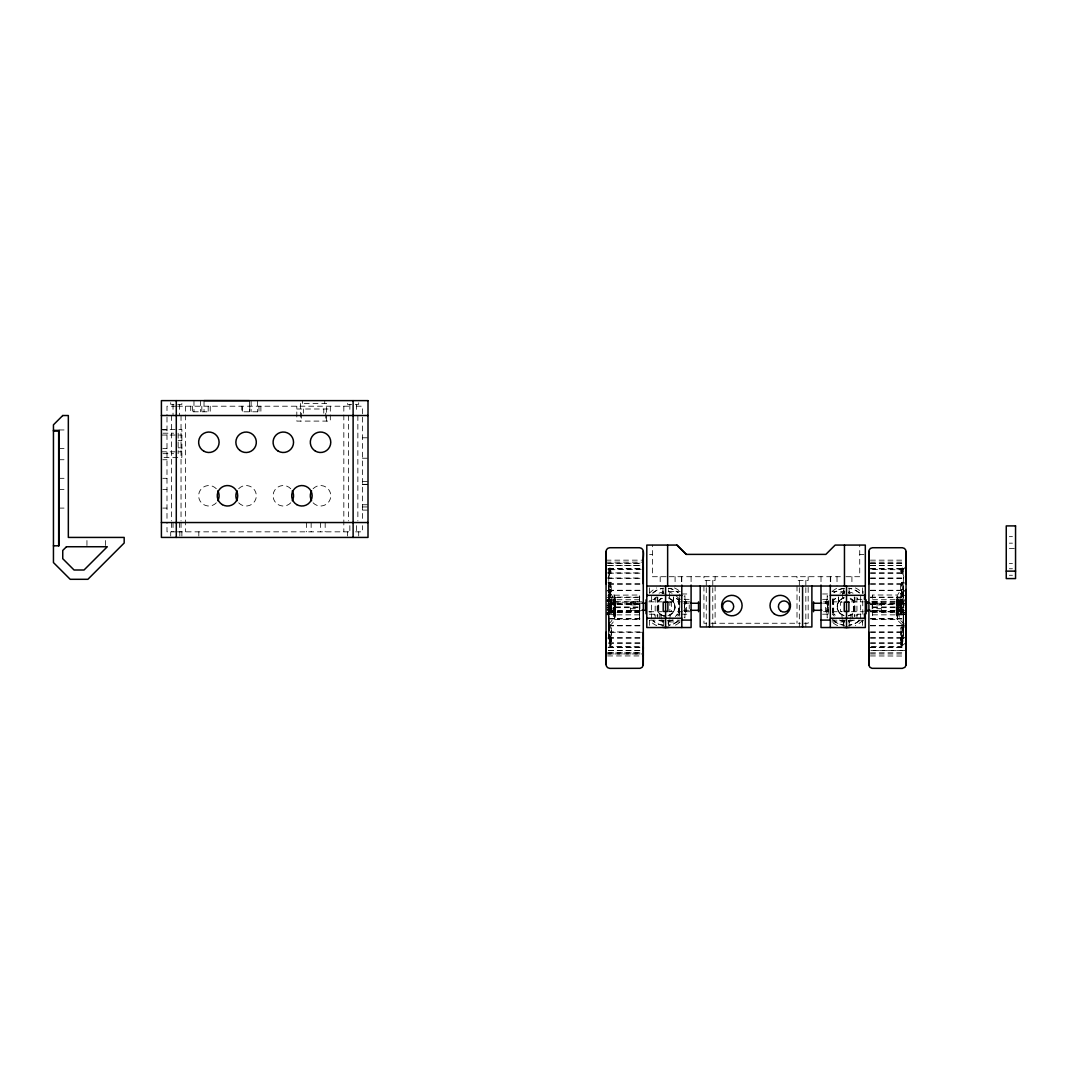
<?xml version="1.0" encoding="UTF-8"?>
<svg xmlns="http://www.w3.org/2000/svg" width="1069" height="1069" viewBox="0 0 1069 1069"><rect width="100%" height="100%" fill="white"/><g stroke="black" fill="none" stroke-linecap="round" stroke-linejoin="round"><path stroke-width="0.75" stroke-dasharray="5 3.75" d="M608.862 619.953L608.876 629.441L608.862 587.576M608.795 616.532L608.742 638.273A12.16 10.89 0 0 0 611.281 645.048L609.838 645.262A4.784 4.276 0 0 1 607.98 644.139M608.795 611.842L608.795 609.651M608.782 603.21L639.516 603.21M608.795 594.818L608.782 597.598L608.742 596.569A12.227 1.256 0 0 1 610.506 595.901L611.268 595.794L611.268 610.038L610.506 610.212A12.213 1.804 0 0 0 608.742 611.161L608.769 612.083M608.742 598.573A12.213 6.133 0 0 1 610.506 595.326L611.268 594.765L611.268 582.298L609.023 582.364L610.706 582.979L610.706 587.843L610.118 582.685L608.769 582.445M609.824 568.147L609.824 568.12A4.61 4.517 0 0 0 608.649 568.775L608.288 569.055A4.864 4.757 0 0 0 607.967 569.376L611.268 568.374L609.009 573.064L608.742 578.73A12.227 12.066 0 0 1 610.172 572.931L611.268 571.26L611.268 568.347L609.824 568.12L609.824 571.02A4.61 4.557 0 0 0 608.649 571.661L608.288 571.942A4.864 4.797 0 0 0 607.967 572.262M607.98 638.193A4.811 4.396 0 0 0 609.424 639.195L609.838 645.262L611.201 644.741L610.132 644.006L609.838 645.168M610.706 640.892L611.214 639.035L610.706 645.449C609.744 645.075 611.842 638.233 609.557 642.683L610.132 643.378M613.472 614.755L613.472 614.02L615.33 613.953L606.818 614.02M613.472 600.591L612.243 594.765L607.767 590.569M614.528 614.02L614.528 616.947M606.818 600.604L614.528 600.591L613.98 593.803L608.795 588.872M606.818 612.39L614.528 612.39C616.038 617.775 612.871 626.728 606.818 625.325M606.818 599.762L614.528 599.762L614.541 614.234L606.818 614.849M614.541 595.192L639.503 595.005L639.516 605.629M614.528 602.235L614.528 595.019L615.57 599.629L615.33 614.755L606.818 614.541M615.57 614.862L615.57 599.629L615.57 607.072M606.818 610.773L614.528 610.773L614.528 605.963L614.528 619.606L639.516 619.592L639.503 595.032M905.296 612.39L897.572 612.39L897.572 619.606L872.598 619.592L872.598 595.005L897.572 595.019L899.55 591.758L903.318 588.872L903.238 587.576M897.572 619.699L897.572 600.337C897.786 580.935 895.221 617.762 896.53 614.541L898.12 620.808L903.305 625.753L903.372 585.785A12.213 5.639 0 0 0 901.595 582.805C900.125 581.215 899.844 594.671 901.595 595.326A12.213 6.133 0 0 1 903.358 598.573L903.305 608.034M905.296 600.965L897.572 600.952L897.572 600.123L905.296 599.762M897.572 602.235L897.572 595.647M904.334 590.569L901.047 593.054L899.056 596.662L898.628 614.434L896.53 614.929M904.668 643.485A4.784 4.276 0 0 1 902.263 645.275L900.82 645.048L900.833 639.128L902.677 639.182A4.811 4.396 0 0 0 904.668 637.525M904.668 637.324A4.811 3.207 0 0 1 902.677 638.54L900.82 638.487L901.154 627.997M903.305 616.185L903.372 611.161A12.213 1.804 0 0 0 901.595 610.212L900.833 610.038L900.833 595.794L904.668 595.967M900.833 571.26L900.833 568.347L902.69 568.28L904.681 570.044A4.864 4.757 0 0 0 903.813 569.055L903.465 568.775A4.61 4.517 0 0 0 902.276 568.147C899.871 568.989 905.323 575.229 903.372 578.73A12.227 12.066 0 0 0 901.942 572.931L900.833 571.26L902.276 571.02A4.61 4.557 0 0 1 903.465 571.661L903.813 571.942A4.864 4.797 0 0 1 904.681 572.984M901.234 610.118L901.394 600.217L901.287 610.132L903.452 610.105A4.837 0.722 0 0 1 904.668 610.305M901.408 590.716L901.408 593.201A3.715 1.43 0 0 0 903.091 593.041L903.238 594.899L901.394 595.152L901.474 588.979M901.394 640.892L901.982 640.932C898.708 642.148 904.08 644.393 901.394 645.449L900.9 639.035L902.543 642.683L902.263 645.262L900.913 644.741L901.982 644.006L902.263 645.168M901.982 637.204L900.699 634.679L901.408 632.888C902.984 632.968 903.198 639.021 901.394 638.54M902.263 639.73L901.982 643.378M902.677 627.944L902.116 634.184M903.265 608.502L903.131 610.065L902.276 610.011L902.276 595.767M904.668 595.647A4.851 2.432 0 0 0 903.465 594.965L902.263 594.645L902.276 582.177L900.833 582.298M902.276 571.02L902.276 568.12M902.263 641.106L902.677 639.182M900.833 638.487A12.173 8.124 0 0 0 903.345 633.436L903.358 632.287A12.2 11.158 0 0 1 901.234 638.634L901.982 637.405L902.263 638.647M900.833 645.048A12.16 10.89 0 0 0 903.345 638.273L903.358 632.193M903.452 594.965L903.265 594.217M611.268 582.298L610.506 582.805A12.213 5.639 0 0 0 608.742 585.785L608.782 591.023M608.795 626.461L608.742 585.785M608.782 612.671L608.769 618.229M872.598 614.849L905.296 614.849M901.394 637.712L900.82 627.904A12.16 8.525 0 0 0 903.345 622.586L903.305 609.651M903.318 593.776L903.318 588.885M668.379 623.374L668.366 622.452M843.735 590.182L843.735 591.09M903.318 591.371L903.372 575.79A12.24 11.973 0 0 0 901.942 570.031L900.833 568.374M903.318 626.982L903.305 625.325L905.296 625.325M607.98 637.805A4.811 3.207 0 0 0 609.424 638.54L611.281 638.487A12.173 8.124 0 0 1 608.755 633.436L608.795 618.604M903.318 592.052L903.345 584.863M903.318 592.72L903.318 591.745M608.755 622.586A12.16 8.525 0 0 0 611.268 627.904L611.281 638.487M900.833 595.794L901.595 595.901A12.227 1.256 0 0 1 903.358 596.569L903.332 597.571L903.318 594.818M905.309 591.05L903.318 591.05L903.372 585.785M609.838 641.106L609.424 639.182L610.706 639.035M614.528 602.929L614.528 608.662L614.541 607.686M897.572 608.662L897.572 602.929M608.795 615.463L608.795 613.553M608.795 612.47L639.516 611.949M663.181 592.346L662.847 588.271L663.769 588.204L663.729 590.957A1.857 1.857 0 0 0 663.983 591.879M848.933 621.196L849.254 625.285L848.345 625.352M614.528 611.682L614.528 608.876L606.818 608.916M897.572 611.682L897.572 605.963M684.16 596.355L684.935 595.607L684.935 599.335M614.528 599.575L614.541 596.155M897.572 599.722L897.572 597.678M614.528 611.896L615.33 611.548M614.528 605.428L615.316 605.001M897.572 602.729L897.145 605.214L905.296 605.014M896.784 609.611L897.572 609.196M897.572 612.19L897.572 618.67M896.53 611.615L896.53 613.406M898.655 614.114L898.628 611.575L896.784 611.548L896.784 613.312L898.628 613.299L898.655 614.114L896.784 614.167M903.318 627.423L903.358 625.165L903.225 629.441L903.305 616.532M614.528 618.964L615.57 614.996L615.316 607.539L613.472 607.539C614.087 613.272 614.114 621.33 607.78 624.042M610.706 638.54L609.851 638.647L609.424 627.944M615.33 614.167L613.472 614.154L613.472 611.575L614.528 611.548M613.446 614.114L613.472 613.299L615.33 613.312M659.747 618.096L659.907 614.154L658.237 612.443L658.237 601.112L660.909 598.72L664.317 597.544M614.528 618.67L614.528 617.107M897.572 596.101L897.572 597.518M668.366 591.09L668.379 590.182M843.735 623.374L844.096 621.196M606.818 612.898L613.512 612.497M610.706 590.716L610.72 595.152L608.876 594.899L609.009 593.041A3.715 1.43 0 0 0 610.706 593.201L610.64 588.979M903.211 599.121L903.465 596.515M610.332 571.915L610.439 570.699M903.091 605.161L903.358 602.435M668.339 588.271A19.643 19.643 0 0 1 678.28 592.72C675.929 591.077 666.468 584.422 668.285 591.678A2.793 2.793 0 0 1 668.018 592.346M608.395 571.18L608.515 570.084M608.649 583.674L608.782 582.618M663.983 621.664A1.857 1.857 0 0 0 663.729 622.599L663.769 625.352L662.847 625.285L663.181 621.196M848.345 588.204L849.254 588.271L848.933 592.346M850.67 618.817L851.205 614.835L853.864 612.443L853.864 601.112L848.532 597.691M669.769 618.817L670.33 614.835L673.136 612.443L674.78 609.183A9.02 8.899 89.9 0 0 674.78 604.373L672.321 600.19L668.018 597.785A9.3 9.3 0 0 1 668.005 615.771L670.33 614.835M897.559 598.346L897.158 601.914L897.572 601.353M608.395 569.59L608.074 568.641M611.281 627.904L611.281 645.048M668.285 591.678L670.009 592.426A15.901 15.901 0 0 1 672.107 593.201M843.013 598.172L840.007 600.19L837.615 604.373A9.3 9.18 -89.9 0 0 837.615 609.183L840.007 613.352L844.163 615.771A9.3 9.3 0 0 1 844.096 597.785L839.793 600.19L837.321 604.373A9.02 8.899 -89.9 0 0 837.321 609.183L839.793 613.352L844.082 615.771M856.603 615.276L857.191 614.221L862.108 614.221M654.121 599.335L654.762 598.279M857.338 615.276L857.979 614.221M904.721 567.692L904.04 568.641M835.57 598.279L834.876 599.335L832.31 599.335L834.301 597.451M614.541 614.234L614.528 612.19M676.904 615.276L677.612 614.221M834.488 599.335L835.21 598.279M611.268 568.374L610.172 570.031A12.24 11.973 0 0 0 608.742 575.79L608.795 592.052M656.54 596.903L654.909 599.335L649.391 599.335M658.157 601.326L659.012 600.19A9.3 9.3 0 0 1 665.599 597.464M848.398 615.851L848.813 615.771A9.3 9.3 0 0 0 853.089 613.352L853.957 612.23M664.397 615.998L661.217 614.835L658.745 612.443L658.745 601.112L661.217 598.72L664.397 597.544M850.884 614.835L848.813 615.771L853.356 612.443L853.356 601.112L848.398 597.691M675.354 616.653L677.225 614.221L680.472 614.221M609.851 638.647L611.415 633.636L609.945 632.955L609.985 634.184M652.905 592.72A19.643 19.643 0 0 1 662.847 588.271L657.555 589.794L651.449 594.15L651.449 619.405M668.018 621.196A2.793 2.793 0 0 1 668.285 621.877C666.682 629.641 677.612 621.664 679.737 619.405M677.799 616.105L679.737 614.221M608.074 647.467L610.706 646.371L641.253 646.785M903.706 568.935L901.408 569.737L871.409 569.55M903.599 571.781L901.675 572.476M842.519 598.359L844.082 597.785M641.24 569.323L610.706 569.737L608.515 569.015A3.675 3.595 0 0 0 610.118 569.697M850.483 620.154L848.398 620.581M669.461 620.154L667.35 620.621M667.938 615.771L672.094 613.352L674.486 609.183A9.3 9.18 89.9 0 0 674.486 604.373L672.094 600.19L667.938 597.785M902.624 639.609L901.394 639.035M609.023 582.364L608.649 582.485A4.837 2.232 0 0 0 607.98 582.765M901.461 582.712L903.332 582.445M609.023 594.845L611.268 594.765M871.395 646.558L901.394 646.371L904.708 648.402M663.702 592.961L661.925 593.295L663.568 592.961M663.047 592.026L661.19 592.426A15.901 15.901 0 0 0 659.092 593.201M844.684 588.204L838.484 589.794L833.82 592.72A19.643 19.643 0 0 1 846.514 588.07M843.962 592.026L842.105 592.426A15.901 15.901 0 0 0 840.007 593.201M849.067 621.517L850.924 621.116A15.901 15.901 0 0 0 853.022 620.354M842.96 593.295L844.751 592.934L842.84 593.295M848.532 620.581L850.176 620.261M609.838 639.342L611.281 639.128M609.557 628.091L609.557 630.095L609.557 628.091A4.811 3.367 0 0 1 607.98 627.196M609.838 628.064L611.201 627.917M607.98 595.901L611.268 595.794M900.833 594.765L902.263 594.645M897.559 606.925L897.572 610.773L905.296 610.773M903.412 595.834L901.514 595.887M611.268 610.038L608.649 610.105A4.837 0.722 0 0 0 607.98 610.199M900.833 610.038L902.276 610.011M615.316 599.923L606.818 599.936M614.528 600.591L615.316 600.591M905.296 614.02L896.784 614.02L898.628 613.953L899.857 619.86L904.334 624.042M896.784 614.688L905.296 614.688M896.784 613.659L905.296 613.659M610.827 638.527L610.893 638.527A12.2 11.158 0 0 1 608.755 632.193L608.742 633.436M615.316 603.223L606.818 603.223M614.528 603.851L615.316 603.851M896.784 610.773L897.572 610.773M896.784 611.401L897.572 611.388M639.516 599.762L613.472 599.736L613.472 607.072M613.472 600.457L615.316 600.457M613.472 601.045L615.316 601.045L606.818 600.965M613.472 602.114L639.516 602.221M615.316 602.235L606.818 602.235M613.472 602.675L615.316 602.662M613.472 603.05L615.316 603.05M613.472 604.079L615.316 604.079M606.818 605.709L615.316 605.709M896.784 608.916L905.296 608.916M905.296 612.898L896.784 612.831L897.572 612.898M896.784 613.566L898.628 613.566M896.784 614.889L898.628 614.755M174.02 404.349L170.719 404.349L170.719 401.864M177.748 404.349L181.864 404.349L181.864 401.864M351.661 404.349L347.545 404.349L347.545 401.864M355.282 404.349L358.69 404.349L358.69 401.864M176.291 406.207L166.991 406.207L166.991 415.52M177.454 406.207L351.942 406.207M356.218 406.207L362.418 406.207L362.418 415.52M296.808 408.999L330.308 408.999M161.406 429.471L181.877 429.471L181.877 457.398L161.406 457.398M59.036 429.952L66.786 429.952M162.795 429.952L166.991 429.952M162.929 433.199L173.592 433.199M161.406 435.056L181.877 435.056M362.418 437.796L368.003 437.796M178.149 440.361L181.877 440.361M178.149 447.804L181.877 447.804M59.036 448.539L66.786 448.539M162.795 448.539L166.991 448.539M161.406 451.813L181.877 451.813M162.929 453.67L173.592 453.67M362.418 458.227L368.003 458.227M59.036 459.737L66.786 459.737M162.795 459.737L166.991 459.737M59.036 478.311L66.786 478.311M162.795 478.311L166.991 478.311M362.418 481.464L368.003 481.464M362.418 484.324L368.003 484.324M362.418 484.618L368.003 484.618M59.036 489.522L66.786 489.522M162.795 489.522L166.991 489.522M362.418 504.755L368.003 504.755M362.418 506.947L368.003 506.947M59.036 508.096L66.786 508.096M162.795 508.096L166.991 508.096M362.418 510.1L368.003 510.1M176.291 531.841L166.991 531.841L166.991 522.541M177.427 531.841L351.942 531.841M355.616 531.841L362.418 531.841L362.418 525.641M1009.35 536.651L1012.45 536.651M1009.35 543.172L1012.45 543.172M1009.35 548.531L1015.55 548.531M649.591 554.383L652.384 554.383M859.73 554.383L863.912 554.383M606.056 560.169L641.667 560.156M870.433 560.156L906.058 560.169M606.056 562.147L641.654 562.147M870.447 562.147L906.058 562.147M608.635 563.256L641.627 563.256M870.487 563.256L905.122 563.256M606.978 563.336L641.627 563.336M870.473 563.336L905.122 563.336M1009.35 563.39L1012.45 563.39M608.635 565.461L641.627 565.461M870.487 565.461L905.122 565.461M606.978 565.595L641.627 565.595M870.473 565.595L905.122 565.595M608.635 568.708L641.627 568.708M870.487 568.708L905.122 568.708M1009.35 568.761L1012.45 568.761M608.635 568.908L641.627 568.895M870.473 568.895L905.122 568.908M606.978 572.931L641.627 572.931M870.487 572.931L905.122 572.931M608.635 573.171L641.627 573.171M870.473 573.171L905.122 573.171M1009.35 575.269L1012.45 575.269M666.147 576.712L652.384 576.712L652.384 545.07M669.154 576.712L841.971 576.712M845.953 576.712L859.73 576.712L859.73 545.07M870.487 578.022L905.122 578.022M606.978 578.022L641.627 578.022M608.635 578.302L641.627 578.302M870.473 578.302L905.122 578.302M608.635 583.848L641.627 583.848M870.487 583.848L905.122 583.848M608.635 584.155L641.627 584.155M870.473 584.155L905.122 584.155M870.487 590.262L905.122 590.262M608.635 590.262L641.627 590.262M608.635 590.609L641.627 590.609M870.473 590.609L905.122 590.609M606.804 591.05L608.782 590.489M668.833 591.611L680.165 591.611M831.936 591.611L844.898 591.611M681.781 593.976L689.545 593.976M822.569 593.976L830.319 593.976M608.635 597.13L641.627 597.13M870.487 597.13L905.122 597.13M606.791 597.598L641.627 597.491M870.473 597.491L905.309 597.598M680.472 599.335L677.225 599.335L676.53 598.279M684.133 599.335L689.545 599.348M822.569 599.348L828.769 599.348M861.975 599.335L857.191 599.335L855.561 596.903M872.598 599.762L898.628 599.736L898.628 600.591M905.296 599.936L896.53 600.07M606.818 600.083L615.316 600.11L613.472 600.177L613.472 614.434L615.33 614.501L613.472 614.434M896.784 600.591L905.296 600.604M649.404 600.831L651.449 600.831M606.818 601.727L639.516 601.713M673.363 601.807L673.617 595.273L673.564 602.128M683.398 601.767L686.632 601.767L686.632 611.067L683.398 611.067M828.702 601.767L825.482 601.767L825.482 611.067L830.319 611.067M838.751 601.807L838.484 595.273L838.537 602.128M872.598 601.713L905.296 601.727M642.202 601.847L630.603 601.847L630.603 611.709M648.83 601.847L662.085 601.847M668.713 601.847L690.253 601.847M823.504 601.847L841.731 601.847M851.432 601.847L863.271 601.847M871.556 601.847L881.497 601.847L881.497 611.709M842.225 602.128L840.555 602.128L840.555 611.428L842.225 611.428M872.598 602.221L898.628 602.114M897.572 602.235L905.296 602.235M905.296 603.223L896.784 603.223M630.603 603.25L645.489 603.25M683.652 603.25L690.267 603.25M823.491 603.25L828.462 603.25L828.462 610.292L823.491 610.292M868.269 603.25L881.497 603.25M905.296 603.851L896.784 603.851M606.818 603.851L639.516 603.918M872.598 603.918L903.318 603.918M608.635 604.252L641.627 604.252M870.487 604.252L905.122 604.252M608.635 604.626L641.627 604.626M870.473 604.626L905.122 604.626M613.472 604.747L615.316 604.747M630.603 604.92L639.903 604.92L639.903 608.635L630.603 608.635M881.497 604.92L872.197 604.92L872.197 608.635L881.497 608.635M606.818 605.014L614.956 605.214L614.528 602.729M896.784 605.896L905.296 605.709M613.472 605.896L615.316 605.896M872.598 606.938L905.296 606.951M606.818 606.951L639.516 606.938M872.598 607.66L905.296 607.673M606.818 607.673L639.516 607.66M896.784 607.673L897.572 607.673M613.472 608.261L615.33 608.261M896.784 608.261L898.628 608.261M606.818 609.611L615.33 609.611M897.572 609.611L905.296 609.611M613.472 609.864L615.316 609.864M896.784 609.864L898.628 609.864M610.827 610.132L610.706 600.217L610.88 610.118L609.023 610.078L608.836 608.502M630.603 610.292L645.489 610.292M683.652 610.292L690.267 610.292M868.269 610.292L881.497 610.292M608.782 610.506L639.516 610.493M872.598 610.493L903.318 610.506M896.784 610.546L898.628 610.533M608.795 611.054L639.516 611.04M872.598 611.04L903.318 611.054M896.784 610.96L898.628 610.947M608.635 611.481L641.627 611.481M870.487 611.481L905.122 611.481M608.635 611.842L642.202 611.709M648.83 611.709L662.085 611.709M668.713 611.709L690.253 611.709M823.504 611.709L841.731 611.709M851.432 611.709L863.271 611.709M870.473 611.842L905.122 611.842M649.404 612.002L651.449 612.002M872.598 612.377L897.572 612.39L897.572 614.902L897.572 614.02M639.516 612.377L614.528 612.39M614.528 612.898L615.343 612.898L613.472 612.831M658.157 612.23L659.466 613.352M606.818 613.659L615.33 613.659M649.391 614.221L654.909 614.221L655.511 615.276M681.781 614.207L689.545 614.207M822.569 614.207L830.319 614.207M905.296 614.541L896.784 614.501L896.784 599.789L898.628 599.869M639.516 614.849L613.472 614.875M661.217 614.835L659.907 614.154M661.444 618.817L660.909 614.835L661.885 615.196M661.617 615.196L663.288 615.771M608.635 618.617L641.627 618.617M870.487 618.617L905.122 618.617M608.635 618.978L641.627 618.978M870.473 618.978L905.122 618.978M650.126 620.18L666.789 620.18M668.459 620.18L680.125 620.18M831.989 620.18L863.645 620.18M668.833 621.944L680.165 621.944M831.936 621.944L844.898 621.944M862.523 622.278L863.071 620.087M706.729 623.254L703.936 623.254L703.936 586.026M710.965 623.254L800.454 623.254M803.982 623.254L808.164 623.254L808.164 586.026M608.635 625.499L641.627 625.499M870.473 625.499L905.122 625.499M608.635 625.833L641.627 625.833M870.473 625.833L905.122 625.833M608.635 631.939L641.627 631.939M870.473 631.939L905.122 631.939M641.627 632.26L608.635 632.26L608.742 638.273M870.473 632.26L905.122 632.26M608.635 637.805L641.627 637.805M870.473 637.805L905.122 637.805M608.635 638.086L641.627 638.086M870.473 638.086L905.122 638.086M608.635 642.937L641.627 642.937M870.473 642.937L905.122 642.937M608.635 643.177L641.627 643.177M870.473 643.177L905.122 643.177M608.635 647.199L641.627 647.199M870.473 647.199L905.122 647.199M608.635 647.4L641.627 647.4M870.473 647.4L905.122 647.4M608.635 650.513L641.627 650.5L606.992 650.647M608.635 652.771L641.627 652.771M870.473 652.852L905.122 652.771M606.992 652.852L641.627 652.852M608.635 653.921L641.627 653.921M870.447 653.947L906.044 653.961M606.056 653.961L641.667 653.947M607.673 655.938L641.667 655.938M870.433 655.938L904.762 656.032M896.784 600.177L898.628 600.177M896.784 600.457L898.628 600.457M898.628 601.045L896.784 601.045L897.572 600.952M896.784 602.662L898.628 602.675M896.784 603.05L898.628 603.05M896.784 604.079L898.628 604.079M896.784 604.747L898.628 604.747M614.528 608.916L615.316 608.916M613.472 610.533L615.33 610.546M613.472 610.947L615.316 610.96M613.472 613.566L615.33 613.566M896.784 605.001L897.572 605.428M896.784 605.709L897.572 605.709M614.528 610.773L615.316 610.773M614.528 611.388L615.33 611.401M610.586 595.887L608.689 595.834M896.784 599.923L897.572 600.591M844.684 625.352L838.484 623.761L832.363 619.405M610.426 572.476L608.515 571.781M900.9 627.917L902.263 628.064M609.824 571.02L611.268 571.26M902.276 582.177L903.452 582.485A4.837 2.232 0 0 1 904.668 583.099M663.127 615.771L664.317 615.998M661.925 620.261L663.715 620.621L661.617 620.154M849.067 592.026L850.924 592.426A15.901 15.901 0 0 1 853.022 593.201M848.398 592.961L850.176 593.295L848.532 592.961A2.793 2.793 0 0 0 849.307 590.957M843.962 621.517L842.105 621.116A15.901 15.901 0 0 1 838.029 619.298M663.047 621.517L661.19 621.116A15.901 15.901 0 0 1 659.092 620.354M842.519 620.154L844.684 620.621L842.653 620.154M859.195 592.72L854.545 589.794L849.254 588.271A19.643 19.643 0 0 1 859.195 592.72L860.652 594.15L860.652 619.405M834.301 616.105L832.363 614.221L834.876 614.221L836.746 616.653M675.875 595.567L679.737 599.335M614.541 601.393L614.528 597.678M853.957 601.326L853.089 600.19A9.3 9.3 0 0 0 848.92 597.785M834.488 614.221L835.21 615.276M676.904 598.279L677.612 599.335M857.338 598.279L857.979 599.335M654.121 614.221L654.762 615.276M843.762 588.271L844.096 592.346M668.285 621.877L670.009 621.116A15.901 15.901 0 0 0 674.071 619.298M903.719 569.59L903.586 569.069A3.675 3.595 0 0 1 901.982 569.697M897.572 618.964L897.572 619.526M841.771 614.835L842.332 618.817M903.332 582.618L903.452 583.674M903.586 570.084L903.706 571.18M608.755 602.435L609.023 605.161M901.661 570.699L901.782 571.915M608.649 596.515L608.889 599.121M852.193 614.154L852.354 618.096M903.238 619.953L903.358 638.273M684.16 617.187L684.935 617.949L684.935 614.221M843.722 622.599L843.762 625.285A19.643 19.643 0 0 1 833.82 620.822M608.742 598.573L608.795 606.724M903.332 628.372L903.358 633.436M903.305 618.604L903.332 623.935M608.782 591.745L608.795 592.72M608.782 613.112L608.795 613.967M608.782 585.745L608.782 592.614M903.318 588.872L903.318 589.941M903.318 617.722L903.318 619.058M639.516 608.983L639.516 619.592M615.57 607.539L615.57 614.996M615.316 599.762L615.33 607.072M614.528 599.762L614.528 605.709M609.838 582.177L609.838 594.645M609.838 610.011L609.838 595.767M903.318 603.21L872.598 603.21M903.318 611.401L872.598 611.401M903.091 582.511L901.408 582.979L901.408 587.843L901.982 582.685M872.598 595.032L872.598 595.874M872.598 618.724L872.598 619.579M863.071 591.144L863.071 593.469M862.71 600.831L862.83 614.181M862.523 587.843L862.523 592.814M862.523 620.728L862.523 625.418M856.937 597.29L856.937 617.842M854.933 597.277L854.933 616.265M854.318 596.916L854.318 616.639M851.913 576.712L851.913 586.026M842.653 593.402L842.653 598.359M837.014 576.712L837.014 586.026M833.686 599.335L833.686 614.221M833.125 599.335L833.125 614.221M833.018 599.335L833.018 614.221M832.577 599.335L832.577 614.221M830.693 576.712L830.693 586.026M830.319 576.712L830.319 583.393M827.713 601.767L827.713 611.067M827.179 599.335L827.179 595.607C828.996 600.03 828.996 613.512 827.179 617.949L827.179 614.221M826.765 599.335L826.765 614.221M821.005 576.712L821.005 586.026M808.164 576.712L808.164 580.44L797.006 580.44L797.006 576.712M805.839 580.44L805.839 586.026M805.839 587.656L805.839 626.968M799.331 580.44L799.331 586.026M799.331 587.656L799.331 626.968M797.006 586.026L797.006 623.254M715.108 576.712L715.108 580.44L703.936 580.44L703.936 576.712M715.108 586.026L715.108 623.254M712.782 580.44L712.782 586.026M712.782 587.656L712.782 626.968M706.262 580.44L706.262 586.026M706.262 587.656L706.262 626.968M691.095 576.712L691.095 586.026M689.238 604.92L689.238 608.635M685.349 599.335L685.349 614.221M684.401 601.767L684.401 611.067M681.781 576.712L681.781 583.393M681.421 576.712L681.421 586.026M679.737 594.15L679.737 616.252M679.537 599.335L679.537 614.221M678.989 599.335L679.082 614.221M678.414 599.335L678.414 614.221M675.087 576.712L675.087 586.026M669.461 593.402L669.461 598.359M660.201 576.712L660.201 586.026M657.796 596.916L657.796 618.283M657.181 597.277L657.181 616.265M655.177 597.29L655.177 617.842M649.591 587.843L649.591 592.814M649.591 620.728L649.591 625.418M362.418 417.164L362.418 520.897M358.703 531.841L358.703 536.037M357.861 415.52L357.861 520.897M356.378 404.349L356.378 412.327M356.378 525.641L356.378 531.841M349.857 404.349L349.857 412.327M349.857 525.641L349.857 531.841M348.374 415.52L348.374 520.897M347.532 531.841L347.532 536.037M343.83 406.207L343.83 531.841M330.308 406.207L330.308 421.092L296.808 421.092L296.808 406.207M326.593 421.092L326.579 403.414L300.549 403.414L300.536 421.092M325.751 413.182L325.751 421.092M325.176 522.541L325.176 531.841M324.735 400.621L324.735 403.414M323.773 408.999L323.773 413.182M320.633 522.541L320.633 531.841M311.146 522.541L311.146 531.841M306.603 522.541L306.603 531.841M303.342 408.999L303.342 413.182M302.393 400.621L302.393 403.414M301.364 413.182L301.364 421.092M260.889 406.207L260.889 411.792L241.794 411.792L241.794 406.207M258.979 406.207L258.979 411.792M257.629 400.621L257.629 411.792M251.121 400.621L251.121 411.792M249.772 406.207L249.772 411.792M249.438 400.661L249.438 411.792M242.503 406.207L242.503 411.792M210.219 406.207L210.219 411.792L190.723 411.792L190.723 406.207M208.188 406.207L208.188 411.792M204.032 400.621L204.032 411.792M201.827 406.207L201.827 411.792M200.491 400.621L200.491 411.792M198.821 531.841L198.821 536.037M193.97 400.621L193.97 411.792M192.634 406.207L192.634 411.792M185.578 406.207L185.578 531.841M181.877 531.841L181.877 536.037M181.035 415.52L181.035 520.897M181.035 522.541L181.035 531.841M179.833 531.841L179.833 536.037M179.552 404.349L179.552 415.52M179.552 522.541L179.552 531.841M178.149 433.199L178.149 453.67M173.031 404.349L173.031 415.52M173.031 522.541L173.031 531.841M171.548 415.52L171.548 520.897M171.548 522.541L171.548 531.841M170.706 531.841L170.706 536.037M166.991 417.097L166.991 520.95M105.497 540.526L105.497 546.74M86.95 540.526L86.95 546.74M313.083 488.774A10.236 10.236 0 0 1 327.702 488.466A10.236 10.236 0 0 1 327.702 503.098A10.236 10.236 0 0 1 313.083 502.791M290.781 502.791A10.236 10.236 0 0 1 276.149 503.098A10.236 10.236 0 0 1 276.149 488.466A10.236 10.236 0 0 1 290.781 488.774M238.628 488.774A10.236 10.236 0 0 1 253.259 488.466A10.236 10.236 0 0 1 253.259 503.098A10.236 10.236 0 0 1 238.628 502.791M216.326 502.791A10.236 10.236 0 0 1 201.707 503.098A10.236 10.236 0 0 1 201.707 488.466A10.236 10.236 0 0 1 216.326 488.774M862.71 620.274A21.687 21.687 0 0 1 855.387 625.632M837.642 625.632A21.687 21.687 0 0 1 832.497 622.399M832.497 591.157A21.687 21.687 0 0 1 837.642 587.923M855.387 587.923A21.687 21.687 0 0 1 862.71 593.282M904.668 626.675A4.811 3.367 0 0 1 902.69 627.957M844.537 592.934A2.793 2.793 0 0 1 843.815 591.678M843.815 621.877A2.793 2.793 0 0 1 844.537 620.621M848.479 620.621A2.793 2.793 0 0 1 849.307 622.599M679.603 622.399A21.687 21.687 0 0 1 674.472 625.632M656.727 625.632A21.687 21.687 0 0 1 649.404 620.274M649.404 593.282A21.687 21.687 0 0 1 656.727 587.923M674.472 587.923A21.687 21.687 0 0 1 679.603 591.157M678.28 620.822A19.643 19.643 0 0 1 668.339 625.285M607.98 595.273A4.851 2.432 0 0 1 608.649 594.965M665.599 616.078A9.3 9.3 0 0 1 659.012 613.352M664.196 593.375A2.793 2.793 0 0 1 662.807 590.957M662.807 622.599A2.793 2.793 0 0 1 664.196 620.18M902.557 628.091L902.557 630.095L902.557 628.091M859.195 620.822L854.545 623.761L849.254 625.285A19.643 19.643 0 0 0 859.195 620.822M671.546 602.128L669.875 602.128L669.875 611.428L671.546 611.428L671.546 602.128M684.641 602.128L684.28 611.428L684.641 602.128M827.82 602.128L827.459 611.428L827.82 602.128M905.122 650.513L870.473 650.5L905.122 650.647M662.847 625.285L657.555 623.761L652.905 620.822A19.643 19.643 0 0 0 662.847 625.285"/><path stroke-width="1.5" d="M606.056 656.566C606.457 660.188 604.038 667.871 609.784 668.379L640.144 668.325L642.188 667.283L643.231 665.199M606.056 652.491L606.056 632.26M606.043 583.848L606.056 560.169L606.056 568.908M606.043 559.541C606.297 556.161 604.065 548.13 609.771 547.729L639.556 547.729C645.329 548.156 642.963 556.361 643.284 559.782M606.056 650.647L606.056 655.938L606.056 647.199M643.231 665.239L643.284 656.566M643.284 632.26L643.284 655.938L643.284 647.199M643.271 583.848L643.271 560.156L643.284 568.895M643.271 559.541L643.271 551.457M868.83 656.326L868.87 665.199M868.83 652.771L868.83 653.921L868.83 652.852M906.044 633.302L906.058 567.211M906.058 559.782C905.483 556.147 908.196 548.263 902.33 547.729L872.558 547.729L870.366 548.437L869.017 550.294L868.83 655.912L868.83 632.26M906.004 665.239L906.058 656.326M906.058 589.5L906.058 655.912L906.044 632.26M906.058 573.171L906.058 560.169L906.058 583.848M868.83 562.174L868.83 563.256M868.83 560.196L868.83 583.848M906.058 562.174L906.058 563.256M906.044 653.961L906.044 652.852M906.004 665.199L904.962 667.283L902.33 668.379L871.97 668.325L869.912 667.283L868.87 665.239M646.798 596.048L646.798 594.605M646.798 618.951L646.798 617.494M865.315 594.605L865.315 596.048M865.315 617.494L865.315 618.951M161.406 415.52L368.003 415.52M53.45 430.406L59.036 430.406L59.036 545.805L53.45 545.805M53.45 430.967L58.661 430.967L58.661 545.805M161.406 522.541L368.003 522.541M676.944 545.137L686.258 554.383L825.856 554.383L835.156 545.07L865.315 545.07L865.315 627.53L821.005 627.53L821.005 585.05M1006.25 571.127L1015.55 571.127M646.798 586.026L865.315 586.026M646.798 595.326L681.781 595.326M830.319 595.326L865.315 595.326M864.393 599.335L864.687 595.607M865.315 601.767L867.547 601.767M642.188 603.25L645.489 603.25L645.489 610.292L642.188 610.292M690.267 603.25L698.538 603.25M813.562 603.25L821.834 603.25M869.925 603.25L866.612 603.25L866.612 610.292L869.925 610.292M690.267 610.292L698.538 610.292M813.562 610.292L821.834 610.292M865.315 611.067L867.547 611.067M864.393 614.221L864.687 617.949M646.798 618.216L681.781 618.216M830.319 618.216L865.315 618.216M681.781 620.087L691.095 620.087M821.005 620.087L830.319 620.087M204.032 400.621L249.438 400.661M686.258 554.383L676.944 545.07L646.798 545.07L646.798 627.53L691.095 627.53L691.095 585.05M906.058 551.457L906.058 559.541M906.044 664.651L906.044 656.566M868.83 551.457L868.83 559.541M868.83 664.651L868.83 656.566M643.284 656.326L643.284 664.611M606.056 551.484L606.056 559.782M606.056 656.326L606.056 664.611M866.05 599.789L866.05 613.753M846.514 586.106L846.514 627.53M844.457 545.07L844.457 586.026M830.319 585.05L830.319 627.53M813.562 601.847L813.562 611.709M811.892 586.026L811.892 626.968L700.208 626.968L700.208 586.026M802.578 586.026L802.578 626.968M709.522 586.026L709.522 626.968M698.538 601.847L698.538 611.709M681.781 585.05L681.781 627.53M667.644 545.07L667.644 586.026M665.599 586.106L665.599 627.53M646.05 599.789L646.05 613.753M643.284 567.211L643.284 648.896M606.056 567.211L606.056 648.896M353.117 400.621L353.117 537.426M176.291 400.621L176.291 537.426M311.573 500.72A10.236 10.236 0 0 1 311.573 490.845M292.291 490.845A10.236 10.236 0 0 1 292.291 500.72M237.118 500.72A10.236 10.236 0 0 1 237.118 490.845M217.835 490.845A10.236 10.236 0 0 1 217.835 500.72M849.548 627.316A21.687 21.687 0 0 1 843.468 627.316M668.633 627.316A21.687 21.687 0 0 1 662.553 627.316M62.75 415.52L53.45 424.821L53.45 562.561L70.207 579.304L87.885 579.304L124.178 543.012L124.178 537.426L68.336 537.426L68.336 415.52L62.75 415.52M66.478 546.74L62.75 550.455L62.75 558.699L74.055 570.004L84.023 570.004L107.301 546.74L66.478 546.74M368.003 400.621L161.406 400.621L161.406 537.426L368.003 537.426L368.003 400.621M1015.55 525.908L1006.25 525.908L1006.25 578.583L1015.55 578.583L1015.55 525.908M667.858 602.128L663.208 602.128L663.208 611.428L667.858 611.428L667.858 602.128M848.893 602.128L844.243 602.128L844.243 611.428L848.893 611.428L848.893 602.128M774.063 613.713A10.236 10.236 0 0 0 790.405 606.845A10.236 10.236 0 0 0 776.281 596.128A10.236 10.236 0 0 0 774.063 613.713M726.733 614.434A10.236 10.236 0 0 0 742.1 605.562A10.236 10.236 0 0 0 726.733 596.702A10.236 10.236 0 0 0 726.733 614.434M780.53 610.893A5.586 5.586 0 0 0 789.497 607.272A5.586 5.586 0 0 0 781.88 601.312A5.586 5.586 0 0 0 780.53 610.893M725.343 611.334A5.586 5.586 0 0 0 733.722 606.497A5.586 5.586 0 0 0 725.343 601.66A5.586 5.586 0 0 0 725.343 611.334M315.422 451.131A10.236 10.236 0 0 0 330.775 442.272A10.236 10.236 0 0 0 315.422 433.399A10.236 10.236 0 0 0 315.422 451.131M278.194 451.131A10.236 10.236 0 0 0 293.547 442.272A10.236 10.236 0 0 0 278.194 433.399A10.236 10.236 0 0 0 278.194 451.131M239.897 450.423A10.236 10.236 0 0 0 256.253 443.555A10.236 10.236 0 0 0 242.128 432.838A10.236 10.236 0 0 0 239.897 450.423M203.751 451.131A10.236 10.236 0 0 0 219.105 442.272A10.236 10.236 0 0 0 203.751 433.399A10.236 10.236 0 0 0 203.751 451.131M296.808 504.648A10.236 10.236 0 0 0 312.161 495.775A10.236 10.236 0 0 0 296.808 486.916A10.236 10.236 0 0 0 296.808 504.648M222.365 504.648A10.236 10.236 0 0 0 237.719 495.775A10.236 10.236 0 0 0 222.365 486.916A10.236 10.236 0 0 0 222.365 504.648"/></g></svg>
